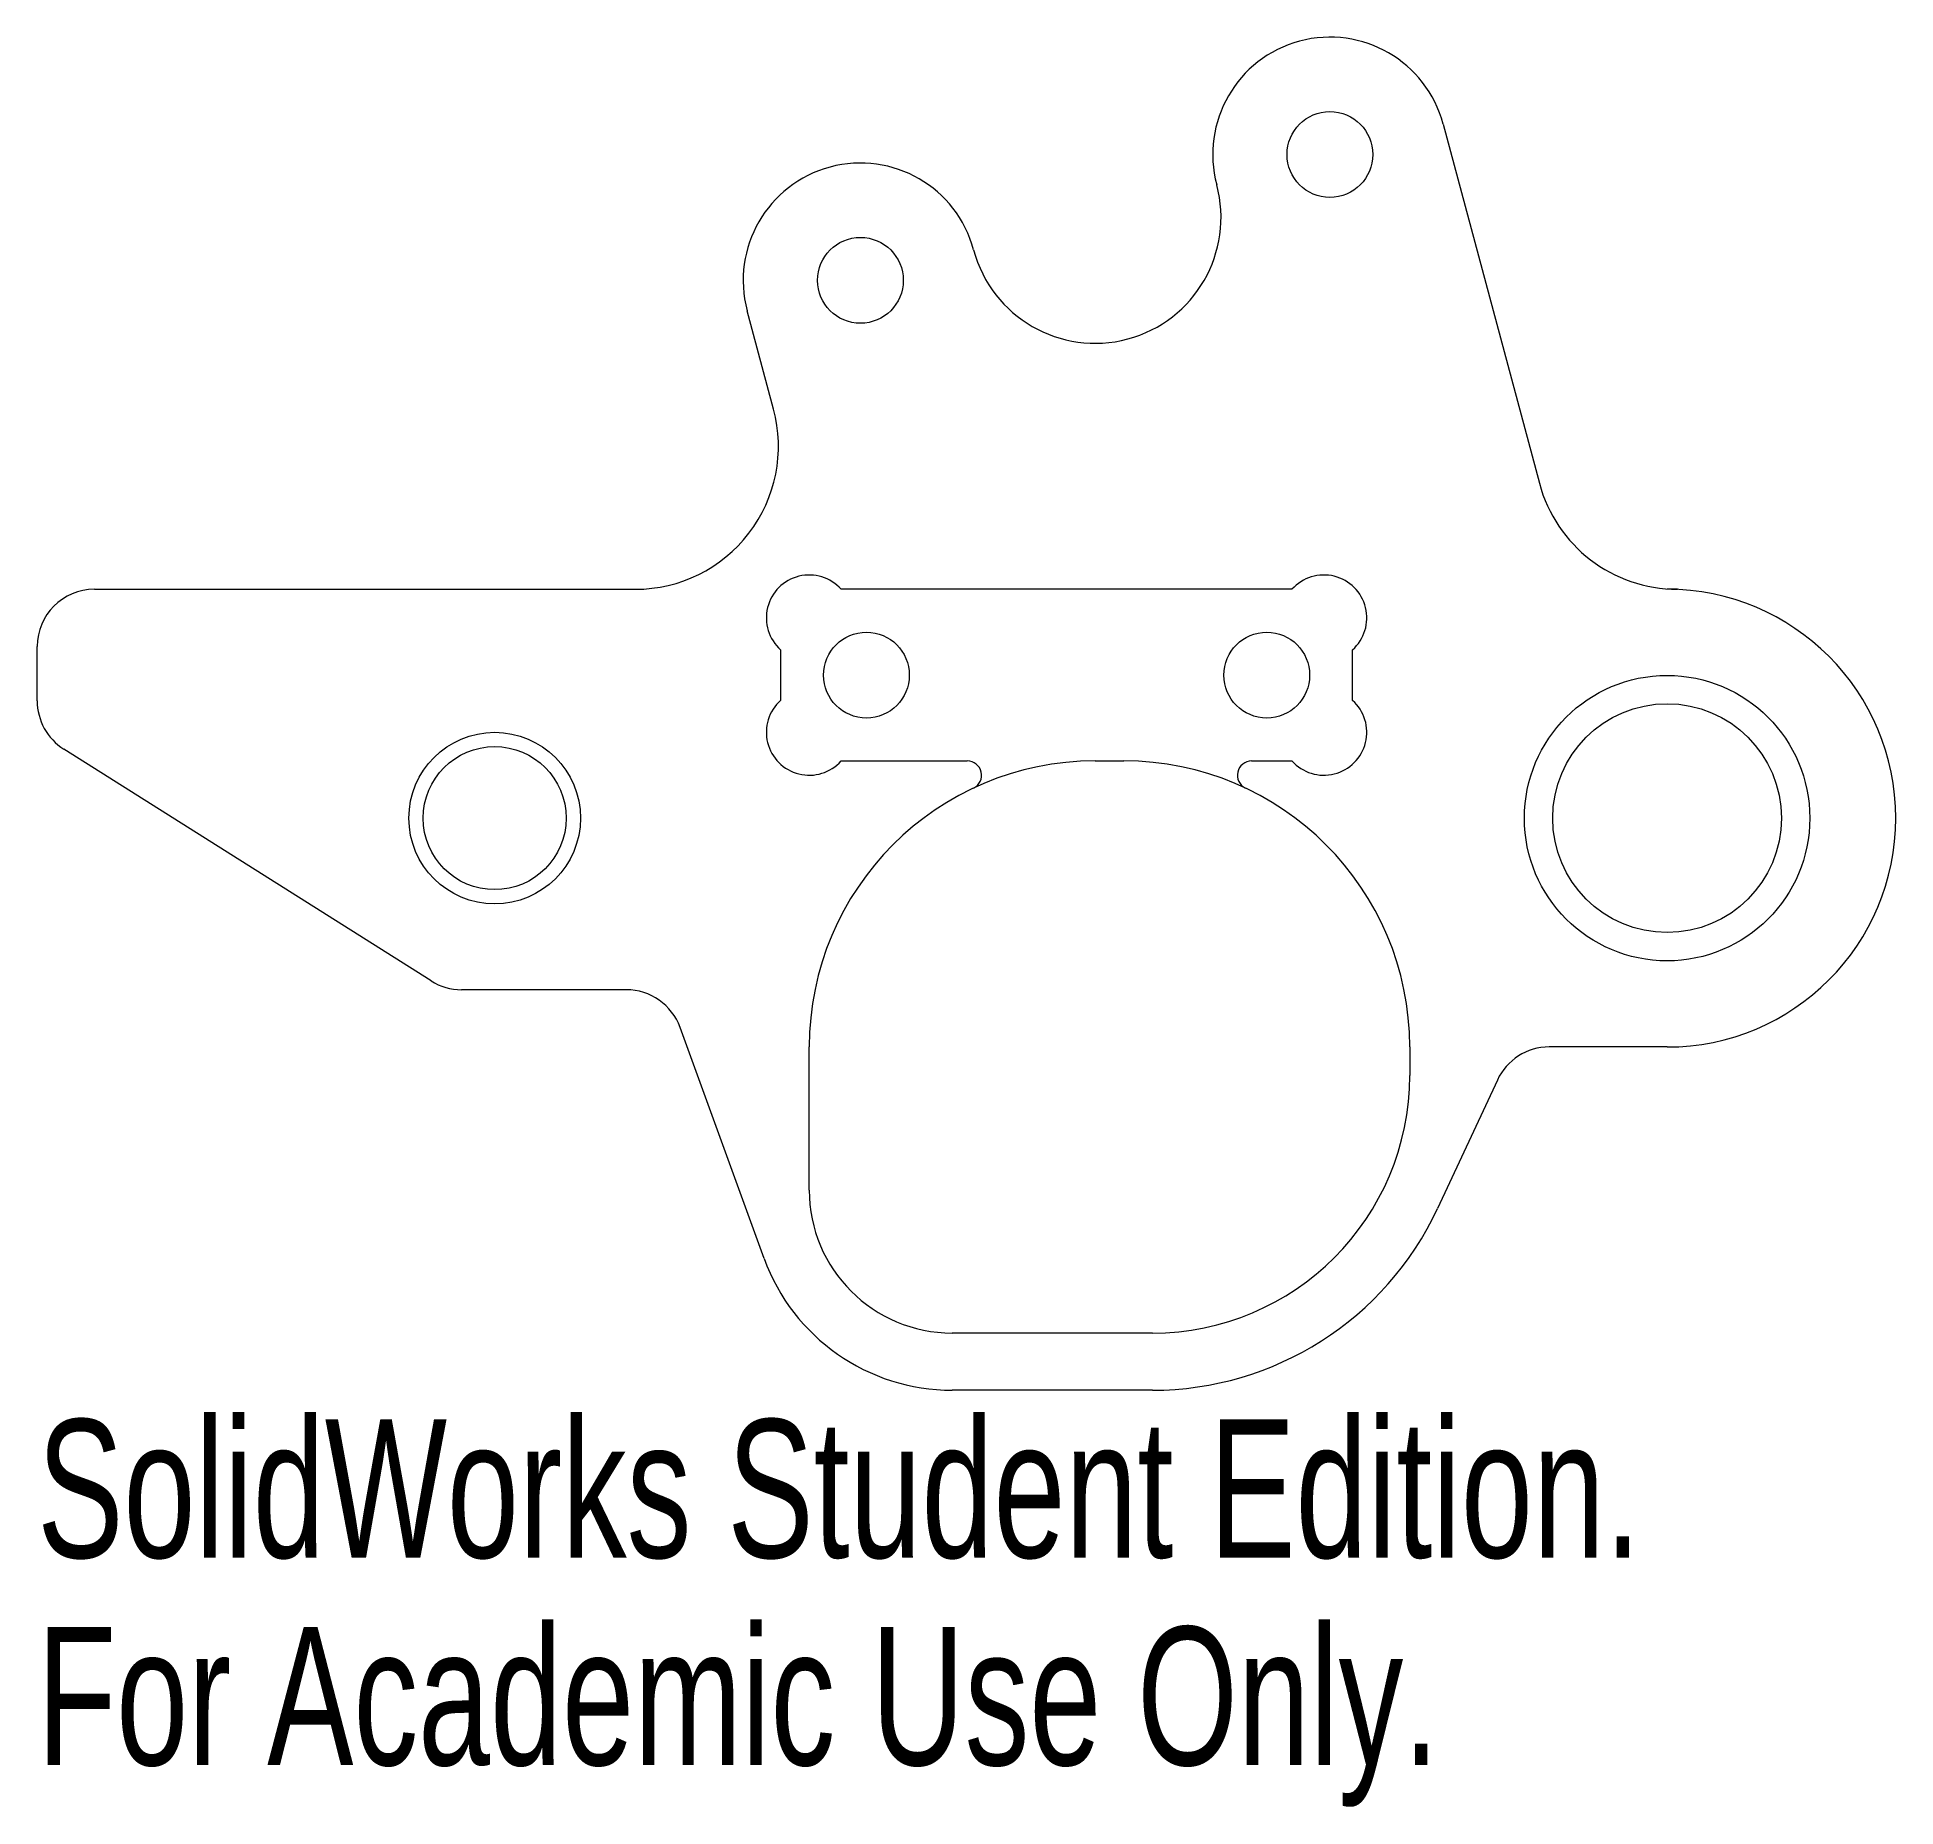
# Model space of a CAD drawing. Header units: millimetres. Extents: x -66 to -1, y 7.4 to 69.3.
import ezdxf

# ---------------------------------------------------------------- set-up
doc = ezdxf.new("R2010")
doc.units = ezdxf.units.MM
doc.styles.add('SLDTEXTSTYLE0', font='TXT', dxfattribs={"width": 0.7})

msp = doc.modelspace()

# ---------------------------------------------------------------- linework, layer by layer
at = {"color": 7, "linetype": 'Continuous', "lineweight": 15}
for p, q in [((-16.829, 66.261), (-13.465, 53.706)), ((-40.248, 56.294), (-41.171, 59.739)), ((-64, 50), (-45.077, 50)), ((-22.118, 50), (-37.882, 50)), ((-8.636, 50), (-9, 50)), ((-66, 46.103), (-66, 48)), ((-40, 47.882), (-40, 46.118)), ((-20, 46.118), (-20, 47.882)), ((-52.223, 36.308), (-65.067, 44.411)), ((-37.882, 44), (-33.472, 44)), ((-29, 44), (-28, 44)), ((-23.528, 44), (-22.118, 44)), ((-45.397, 36), (-51.156, 36)), ((-40.578, 26.606), (-43.518, 34.684)), ((-39, 29), (-39, 34)), ((-18, 34), (-18, 33)), ((-9, 34), (-13.122, 34)), ((-14.935, 32.845), (-17.031, 28.351)), ((-27, 24), (-34, 24)), ((-27, 22), (-34, 22))]:
    msp.add_line(p, q, dxfattribs=at)
for centre, radius in [((-20.79, 65.2), 1.5), ((-37.21, 60.8), 1.5), ((-37, 47), 1.5), ((-23, 47), 1.5), ((-9, 42), 4.99), ((-9, 42), 4), ((-50, 42), 3), ((-50, 42), 2.5)]:
    msp.add_circle(centre, radius, dxfattribs=at)
for centre, radius, start, end in [((-20.79, 65.2), 4.1, 15, 195), ((-37.21, 60.8), 4.1, 15, 195), ((-29, 63), 4.4, 195, 15), ((-45.077, 55), 5, 270, 15), ((-8.636, 55), 5, 195, 270), ((-39, 49), 1.5, 41.81031, 228.18969), ((-21, 49), 1.5, 311.81031, 138.18969), ((-64, 48), 2, 90, 180), ((-9, 42), 8, 270, 90), ((-64, 46.103), 2, 180, 237.75246), ((-39, 45), 1.5, 131.81031, 318.18969), ((-21, 45), 1.5, 221.81031, 48.18969), ((-29, 34), 10, 90, 180), ((-33.472, 43.5), 0.5, 295.20877, 90), ((-28, 34), 10, 0, 90), ((-23.528, 43.5), 0.5, 90, 244.79123), ((-51.156, 38), 2, 237.75246, 270), ((-45.397, 34), 2, 20, 90), ((-13.122, 32), 2, 90, 155), ((-27, 33), 9, 270, 0), ((-34, 29), 5, 180, 270), ((-27, 33), 11, 270, 335), ((-34, 29), 7, 200, 270)]:
    msp.add_arc(centre, radius, start, end, dxfattribs=at)

# ---------------------------------------------------------------- texts
at = {"color": 7, "linetype": 'Continuous', "char_height": 4.83362, "attachment_point": 1, "style": 'SLDTEXTSTYLE0'}
for s, insert in [('SolidWorks Student Edition.', (-66, 20.98)), ('For Academic Use Only.', (-66, 13.73))]:
    msp.add_mtext(s, dxfattribs=dict(at, insert=insert))

doc.saveas('drawing.dxf')
